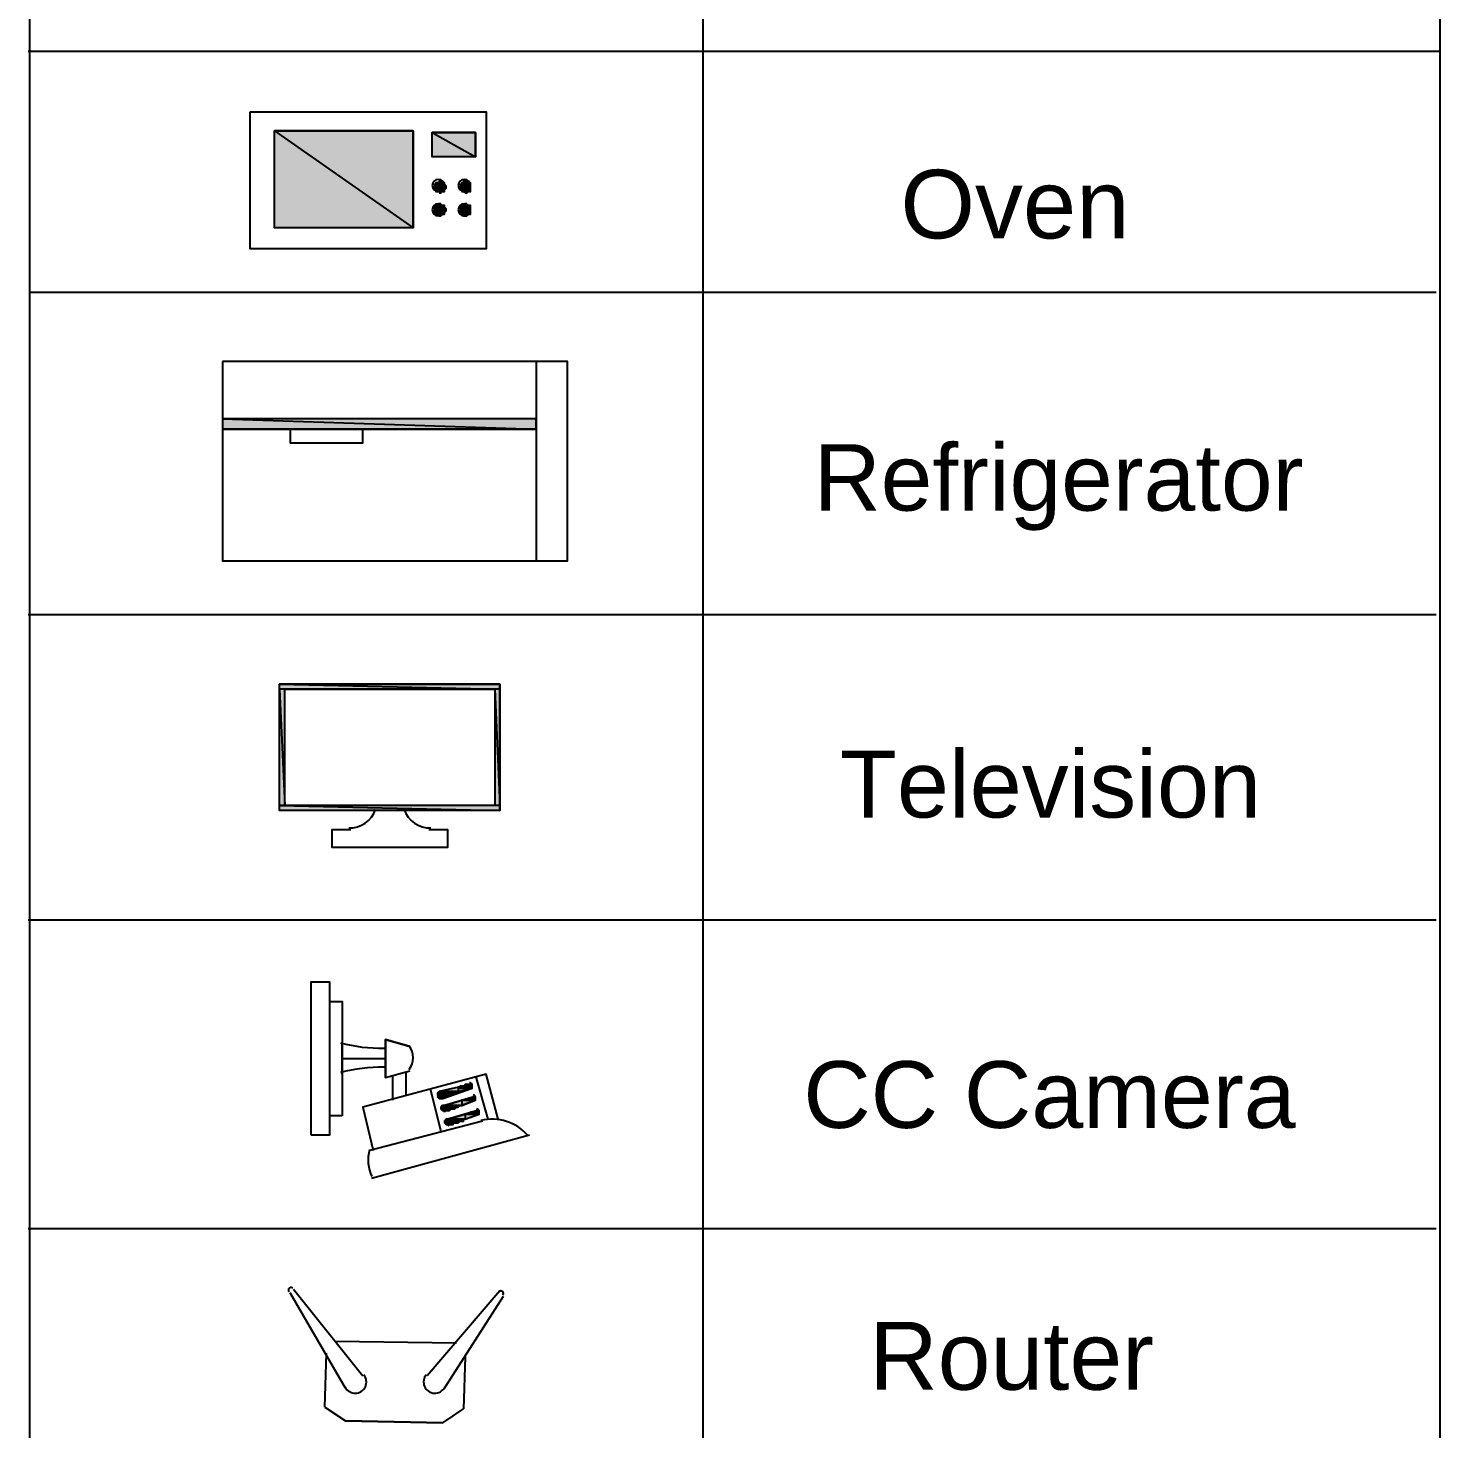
# Model space of a CAD drawing. Header units: millimetres. Extents: x 68 to 342, y 10 to 204.
# Drawn here: x 307.75 to 342.21, y 101.32 to 135.52 of the extents above; entities that cross this region are included whole.
import ezdxf

# ---------------------------------------------------------------- set-up
doc = ezdxf.new("R2010")
doc.units = ezdxf.units.MM
doc.styles.add('Arial$001H0', font='arial.ttf')

msp = doc.modelspace()

# ---------------------------------------------------------------- hatches: boundary and pattern name
at = {"true_color": 0x000007}
h = msp.add_hatch(color=7, dxfattribs=at)
h.paths.add_polyline_path([(317.152, 133.009), (313.765, 133.009), (317.152, 130.638)])
h.paths.add_polyline_path([(313.765, 133.009), (317.152, 130.638), (313.765, 130.638)])
h = msp.add_hatch(color=7, dxfattribs=at)
h.paths.add_polyline_path([(318.676, 132.966), (317.618, 132.966), (318.676, 132.374)])
h.paths.add_polyline_path([(317.618, 132.966), (318.676, 132.374), (317.618, 132.374)])
h = msp.add_hatch(color=7, dxfattribs=at)
h.paths.add_polyline_path([(317.914, 131.696), (317.702, 131.696)])
h.paths.add_polyline_path([(317.702, 131.696), (317.914, 131.696), (317.66, 131.696)])
h = msp.add_hatch(color=7, dxfattribs=at)
h.paths.add_polyline_path([(317.914, 131.696), (317.66, 131.696), (317.956, 131.654)])
h.paths.add_polyline_path([(317.66, 131.696), (317.956, 131.654), (317.66, 131.654)])
h = msp.add_hatch(color=7, dxfattribs=at)
h.paths.add_polyline_path([(317.956, 131.654), (317.66, 131.654), (317.956, 131.612)])
h.paths.add_polyline_path([(317.66, 131.654), (317.956, 131.612), (317.66, 131.612)])
h = msp.add_hatch(color=7, dxfattribs=at)
h.paths.add_polyline_path([(317.872, 131.739), (317.745, 131.739), (317.914, 131.739)])
h.paths.add_polyline_path([(317.745, 131.739), (317.914, 131.739), (317.702, 131.739)])
h = msp.add_hatch(color=7, dxfattribs=at)
h.paths.add_polyline_path([(317.914, 131.739), (317.702, 131.739), (317.914, 131.696)])
h.paths.add_polyline_path([(317.702, 131.739), (317.914, 131.696), (317.702, 131.696)])
h = msp.add_hatch(color=7, dxfattribs=at)
h.paths.add_polyline_path([(317.829, 131.781), (317.787, 131.781), (317.872, 131.739)])
h.paths.add_polyline_path([(317.787, 131.781), (317.872, 131.739), (317.745, 131.739)])
h = msp.add_hatch(color=7, dxfattribs=at)
h.paths.add_polyline_path([(318.549, 131.696), (318.337, 131.696)])
h.paths.add_polyline_path([(318.337, 131.696), (318.549, 131.696), (318.295, 131.696)])
h = msp.add_hatch(color=7, dxfattribs=at)
h.paths.add_polyline_path([(318.549, 131.696), (318.295, 131.696), (318.549, 131.654)])
h.paths.add_polyline_path([(318.295, 131.696), (318.549, 131.654), (318.295, 131.654)])
h = msp.add_hatch(color=7, dxfattribs=at)
h.paths.add_polyline_path([(318.549, 131.654), (318.295, 131.654), (318.549, 131.612)])
h.paths.add_polyline_path([(318.295, 131.654), (318.549, 131.612), (318.295, 131.612)])
h = msp.add_hatch(color=7, dxfattribs=at)
h.paths.add_polyline_path([(318.507, 131.739), (318.38, 131.739)])
h.paths.add_polyline_path([(318.38, 131.739), (318.507, 131.739), (318.337, 131.739)])
h = msp.add_hatch(color=7, dxfattribs=at)
h.paths.add_polyline_path([(318.549, 131.739), (318.337, 131.739)])
h.paths.add_polyline_path([(318.549, 131.739), (318.337, 131.739), (318.507, 131.739)])
h = msp.add_hatch(color=7, dxfattribs=at)
h.paths.add_polyline_path([(318.549, 131.739), (318.337, 131.739), (318.549, 131.696)])
h.paths.add_polyline_path([(318.337, 131.739), (318.549, 131.696), (318.337, 131.696)])
h = msp.add_hatch(color=7, dxfattribs=at)
h.paths.add_polyline_path([(318.464, 131.781), (318.422, 131.781)])
h.paths.add_polyline_path([(318.422, 131.781), (318.464, 131.781), (318.38, 131.781)])
h = msp.add_hatch(color=7, dxfattribs=at)
h.paths.add_polyline_path([(318.464, 131.781), (318.38, 131.781), (318.507, 131.739)])
h.paths.add_polyline_path([(318.38, 131.781), (318.507, 131.739), (318.38, 131.739)])
h = msp.add_hatch(color=7, dxfattribs=at)
h.paths.add_polyline_path([(317.956, 131.612), (317.66, 131.612), (317.914, 131.569)])
h.paths.add_polyline_path([(317.66, 131.612), (317.914, 131.569), (317.66, 131.569)])
h = msp.add_hatch(color=7, dxfattribs=at)
h.paths.add_polyline_path([(317.914, 131.569), (317.66, 131.569)])
h.paths.add_polyline_path([(317.66, 131.569), (317.914, 131.569), (317.702, 131.569)])
h = msp.add_hatch(color=7, dxfattribs=at)
h.paths.add_polyline_path([(317.914, 131.569), (317.702, 131.569), (317.914, 131.527)])
h.paths.add_polyline_path([(317.702, 131.569), (317.914, 131.527), (317.702, 131.527)])
h = msp.add_hatch(color=7, dxfattribs=at)
h.paths.add_polyline_path([(317.914, 131.527), (317.702, 131.527), (317.872, 131.527)])
h.paths.add_polyline_path([(317.702, 131.527), (317.872, 131.527), (317.745, 131.527)])
h = msp.add_hatch(color=7, dxfattribs=at)
h.paths.add_polyline_path([(317.872, 131.527), (317.745, 131.527), (317.829, 131.527)])
h.paths.add_polyline_path([(317.745, 131.527), (317.829, 131.527), (317.787, 131.527)])
h = msp.add_hatch(color=7, dxfattribs=at)
h.paths.add_polyline_path([(317.829, 131.527), (317.787, 131.527), (317.829, 131.485)])
h.paths.add_polyline_path([(317.787, 131.527), (317.829, 131.485), (317.787, 131.485)])
h = msp.add_hatch(color=7, dxfattribs=at)
h.paths.add_polyline_path([(318.549, 131.612), (318.295, 131.612), (318.549, 131.569)])
h.paths.add_polyline_path([(318.295, 131.612), (318.549, 131.569), (318.295, 131.569)])
h = msp.add_hatch(color=7, dxfattribs=at)
h.paths.add_polyline_path([(318.549, 131.569), (318.295, 131.569)])
h.paths.add_polyline_path([(318.295, 131.569), (318.549, 131.569), (318.337, 131.569)])
h = msp.add_hatch(color=7, dxfattribs=at)
h.paths.add_polyline_path([(318.549, 131.569), (318.337, 131.569), (318.549, 131.527)])
h.paths.add_polyline_path([(318.337, 131.569), (318.549, 131.527), (318.337, 131.527)])
h = msp.add_hatch(color=7, dxfattribs=at)
h.paths.add_polyline_path([(318.507, 131.527), (318.337, 131.527)])
h.paths.add_polyline_path([(318.507, 131.527), (318.337, 131.527), (318.549, 131.527)])
h = msp.add_hatch(color=7, dxfattribs=at)
h.paths.add_polyline_path([(318.507, 131.527), (318.337, 131.527)])
h.paths.add_polyline_path([(318.337, 131.527), (318.507, 131.527), (318.38, 131.527)])
h = msp.add_hatch(color=7, dxfattribs=at)
h.paths.add_polyline_path([(318.464, 131.527), (318.38, 131.527)])
h.paths.add_polyline_path([(318.464, 131.527), (318.38, 131.527), (318.507, 131.527)])
h = msp.add_hatch(color=7, dxfattribs=at)
h.paths.add_polyline_path([(318.464, 131.527), (318.38, 131.527), (318.464, 131.485)])
h.paths.add_polyline_path([(318.38, 131.527), (318.464, 131.485), (318.422, 131.485)])
h = msp.add_hatch(color=7, dxfattribs=at)
h.paths.add_polyline_path([(317.914, 131.146), (317.702, 131.146)])
h.paths.add_polyline_path([(317.702, 131.146), (317.914, 131.146), (317.66, 131.146)])
h = msp.add_hatch(color=7, dxfattribs=at)
h.paths.add_polyline_path([(317.914, 131.146), (317.66, 131.146), (317.956, 131.104)])
h.paths.add_polyline_path([(317.66, 131.146), (317.956, 131.104), (317.66, 131.104)])
h = msp.add_hatch(color=7, dxfattribs=at)
h.paths.add_polyline_path([(317.956, 131.104), (317.66, 131.104), (317.956, 131.061)])
h.paths.add_polyline_path([(317.66, 131.104), (317.956, 131.061), (317.66, 131.061)])
h = msp.add_hatch(color=7, dxfattribs=at)
h.paths.add_polyline_path([(317.956, 131.061), (317.66, 131.061), (317.914, 131.019)])
h.paths.add_polyline_path([(317.66, 131.061), (317.914, 131.019), (317.66, 131.019)])
h = msp.add_hatch(color=7, dxfattribs=at)
h.paths.add_polyline_path([(317.914, 131.019), (317.66, 131.019)])
h.paths.add_polyline_path([(317.66, 131.019), (317.914, 131.019), (317.702, 131.019)])
h = msp.add_hatch(color=7, dxfattribs=at)
h.paths.add_polyline_path([(317.872, 131.188), (317.745, 131.188), (317.914, 131.188)])
h.paths.add_polyline_path([(317.745, 131.188), (317.914, 131.188), (317.702, 131.188)])
h = msp.add_hatch(color=7, dxfattribs=at)
h.paths.add_polyline_path([(317.914, 131.188), (317.702, 131.188), (317.914, 131.146)])
h.paths.add_polyline_path([(317.702, 131.188), (317.914, 131.146), (317.702, 131.146)])
h = msp.add_hatch(color=7, dxfattribs=at)
h.paths.add_polyline_path([(317.914, 131.019), (317.702, 131.019), (317.914, 130.977)])
h.paths.add_polyline_path([(317.702, 131.019), (317.914, 130.977), (317.702, 130.977)])
h = msp.add_hatch(color=7, dxfattribs=at)
h.paths.add_polyline_path([(317.914, 130.977), (317.702, 130.977), (317.872, 130.977)])
h.paths.add_polyline_path([(317.702, 130.977), (317.872, 130.977), (317.745, 130.977)])
h = msp.add_hatch(color=7, dxfattribs=at)
h.paths.add_polyline_path([(317.829, 131.188), (317.787, 131.188), (317.872, 131.188)])
h.paths.add_polyline_path([(317.787, 131.188), (317.872, 131.188), (317.745, 131.188)])
h = msp.add_hatch(color=7, dxfattribs=at)
h.paths.add_polyline_path([(317.872, 130.977), (317.745, 130.977), (317.829, 130.934)])
h.paths.add_polyline_path([(317.745, 130.977), (317.829, 130.934), (317.787, 130.934)])
h = msp.add_hatch(color=7, dxfattribs=at)
h.paths.add_polyline_path([(317.829, 131.231), (317.787, 131.231), (317.829, 131.188)])
h.paths.add_polyline_path([(317.787, 131.231), (317.829, 131.188), (317.787, 131.188)])
h = msp.add_hatch(color=7, dxfattribs=at)
h.paths.add_polyline_path([(318.549, 131.146), (318.337, 131.146)])
h.paths.add_polyline_path([(318.337, 131.146), (318.549, 131.146), (318.295, 131.146)])
h = msp.add_hatch(color=7, dxfattribs=at)
h.paths.add_polyline_path([(318.549, 131.146), (318.295, 131.146), (318.549, 131.104)])
h.paths.add_polyline_path([(318.295, 131.146), (318.549, 131.104), (318.295, 131.104)])
h = msp.add_hatch(color=7, dxfattribs=at)
h.paths.add_polyline_path([(318.549, 131.104), (318.295, 131.104), (318.549, 131.061)])
h.paths.add_polyline_path([(318.295, 131.104), (318.549, 131.061), (318.295, 131.061)])
h = msp.add_hatch(color=7, dxfattribs=at)
h.paths.add_polyline_path([(318.549, 131.061), (318.295, 131.061), (318.549, 131.019)])
h.paths.add_polyline_path([(318.295, 131.061), (318.549, 131.019), (318.295, 131.019)])
h = msp.add_hatch(color=7, dxfattribs=at)
h.paths.add_polyline_path([(318.549, 131.019), (318.295, 131.019)])
h.paths.add_polyline_path([(318.295, 131.019), (318.549, 131.019), (318.337, 131.019)])
h = msp.add_hatch(color=7, dxfattribs=at)
h.paths.add_polyline_path([(318.507, 131.188), (318.38, 131.188)])
h.paths.add_polyline_path([(318.38, 131.188), (318.507, 131.188), (318.337, 131.188)])
h = msp.add_hatch(color=7, dxfattribs=at)
h.paths.add_polyline_path([(318.549, 131.188), (318.337, 131.188)])
h.paths.add_polyline_path([(318.549, 131.188), (318.337, 131.188), (318.507, 131.188)])
h = msp.add_hatch(color=7, dxfattribs=at)
h.paths.add_polyline_path([(318.549, 131.188), (318.337, 131.188), (318.549, 131.146)])
h.paths.add_polyline_path([(318.337, 131.188), (318.549, 131.146), (318.337, 131.146)])
h = msp.add_hatch(color=7, dxfattribs=at)
h.paths.add_polyline_path([(318.549, 131.019), (318.337, 131.019), (318.549, 130.977)])
h.paths.add_polyline_path([(318.337, 131.019), (318.549, 130.977), (318.337, 130.977)])
h = msp.add_hatch(color=7, dxfattribs=at)
h.paths.add_polyline_path([(318.507, 130.977), (318.337, 130.977)])
h.paths.add_polyline_path([(318.507, 130.977), (318.337, 130.977), (318.549, 130.977)])
h = msp.add_hatch(color=7, dxfattribs=at)
h.paths.add_polyline_path([(318.507, 130.977), (318.337, 130.977)])
h.paths.add_polyline_path([(318.337, 130.977), (318.507, 130.977), (318.38, 130.977)])
h = msp.add_hatch(color=7, dxfattribs=at)
h.paths.add_polyline_path([(318.464, 131.231), (318.422, 131.231), (318.464, 131.188)])
h.paths.add_polyline_path([(318.422, 131.231), (318.464, 131.188), (318.38, 131.188)])
h = msp.add_hatch(color=7, dxfattribs=at)
h.paths.add_polyline_path([(318.507, 131.188), (318.38, 131.188)])
h.paths.add_polyline_path([(318.507, 131.188), (318.38, 131.188), (318.464, 131.188)])
h = msp.add_hatch(color=7, dxfattribs=at)
h.paths.add_polyline_path([(318.507, 130.977), (318.38, 130.977), (318.464, 130.934)])
h.paths.add_polyline_path([(318.38, 130.977), (318.464, 130.934), (318.38, 130.934)])
h = msp.add_hatch(color=7, dxfattribs=at)
h.paths.add_polyline_path([(318.464, 130.934), (318.38, 130.934)])
h.paths.add_polyline_path([(318.38, 130.934), (318.464, 130.934), (318.422, 130.934)])
h = msp.add_hatch(color=7, dxfattribs=at)
h.paths.add_polyline_path([(320.158, 125.981), (312.495, 125.981), (320.158, 125.727)])
h.paths.add_polyline_path([(312.495, 125.981), (320.158, 125.727), (312.495, 125.727)])
h = msp.add_hatch(color=7, dxfattribs=at)
h.paths.add_polyline_path([(319.269, 119.504), (313.892, 119.504), (319.269, 119.377)])
h.paths.add_polyline_path([(313.892, 119.504), (319.269, 119.377), (313.892, 119.377)])
h = msp.add_hatch(color=7, dxfattribs=at)
h.paths.add_polyline_path([(314.019, 119.377), (313.892, 119.377), (314.019, 116.541)])
h.paths.add_polyline_path([(313.892, 119.377), (314.019, 116.541), (313.892, 116.541)])
h = msp.add_hatch(color=7, dxfattribs=at)
h.paths.add_polyline_path([(319.269, 119.377), (319.142, 119.377), (319.269, 116.541)])
h.paths.add_polyline_path([(319.142, 119.377), (319.269, 116.541), (319.142, 116.541)])
h = msp.add_hatch(color=7, dxfattribs=at)
h.paths.add_polyline_path([(319.269, 116.541), (313.892, 116.541), (319.269, 116.414)])
h.paths.add_polyline_path([(313.892, 116.541), (319.269, 116.414), (313.892, 116.414)])
h = msp.add_hatch(color=7, dxfattribs=at)
h.paths.add_polyline_path([(318.591, 109.641), (318.253, 109.641), (318.253, 109.556)])
h.paths.add_polyline_path([(318.253, 109.641), (318.253, 109.556), (317.787, 109.556)])
h = msp.add_hatch(color=7, dxfattribs=at)
h.paths.add_polyline_path([(318.591, 109.683), (318.295, 109.683), (318.591, 109.641)])
h.paths.add_polyline_path([(318.295, 109.683), (318.591, 109.641), (318.253, 109.641)])
h.paths.add_polyline_path([(318.591, 109.641), (318.253, 109.641)])
h.paths.add_polyline_path([(318.253, 109.641), (318.591, 109.641)])
h = msp.add_hatch(color=7, dxfattribs=at)
h.paths.add_polyline_path([(318.591, 109.683), (318.337, 109.683)])
h.paths.add_polyline_path([(318.337, 109.683), (318.591, 109.683), (318.295, 109.683)])
h = msp.add_hatch(color=7, dxfattribs=at)
h.paths.add_polyline_path([(318.591, 109.683), (318.38, 109.683)])
h.paths.add_polyline_path([(318.38, 109.683), (318.591, 109.683), (318.337, 109.683)])
h.paths.add_polyline_path([(318.591, 109.683), (318.337, 109.683)])
h.paths.add_polyline_path([(318.337, 109.683), (318.591, 109.683)])
h = msp.add_hatch(color=7, dxfattribs=at)
h.paths.add_polyline_path([(318.591, 109.725), (318.422, 109.725), (318.591, 109.683)])
h.paths.add_polyline_path([(318.422, 109.725), (318.591, 109.683), (318.422, 109.683)])
h.paths.add_polyline_path([(318.591, 109.683), (318.422, 109.683), (318.38, 109.683)])
h = msp.add_hatch(color=7, dxfattribs=at)
h.paths.add_polyline_path([(318.591, 109.725), (318.464, 109.725)])
h.paths.add_polyline_path([(318.464, 109.725), (318.591, 109.725), (318.422, 109.725)])
h = msp.add_hatch(color=7, dxfattribs=at)
h.paths.add_polyline_path([(318.591, 109.725), (318.507, 109.725)])
h.paths.add_polyline_path([(318.507, 109.725), (318.591, 109.725)])
h.paths.add_polyline_path([(318.591, 109.725), (318.507, 109.725)])
h.paths.add_polyline_path([(318.591, 109.725), (318.507, 109.725), (318.464, 109.725)])
h = msp.add_hatch(color=7, dxfattribs=at)
h.paths.add_polyline_path([(318.507, 109.725), (318.549, 109.725), (318.591, 109.725)])
h.paths.add_polyline_path([(318.549, 109.725), (318.591, 109.725)])
h.paths.add_polyline_path([(318.591, 109.725), (318.549, 109.725)])
h.paths.add_polyline_path([(318.591, 109.725), (318.549, 109.725)])
h.paths.add_polyline_path([(318.549, 109.725), (318.591, 109.725)])
h.paths.add_polyline_path([(318.591, 109.725), (318.549, 109.725)])
h = msp.add_hatch(color=7, dxfattribs=at)
h.paths.add_polyline_path([(318.168, 109.514), (317.787, 109.514)])
h.paths.add_polyline_path([(317.787, 109.514), (318.168, 109.514), (317.745, 109.514)])
h = msp.add_hatch(color=7, dxfattribs=at)
h.paths.add_polyline_path([(318.168, 109.514), (317.745, 109.514), (318.126, 109.471)])
h.paths.add_polyline_path([(317.745, 109.514), (318.126, 109.471), (317.745, 109.471)])
h = msp.add_hatch(color=7, dxfattribs=at)
h.paths.add_polyline_path([(318.083, 109.471), (317.745, 109.471)])
h.paths.add_polyline_path([(318.083, 109.471), (317.745, 109.471), (318.126, 109.471)])
h = msp.add_hatch(color=7, dxfattribs=at)
h.paths.add_polyline_path([(318.041, 109.471), (317.745, 109.471)])
h.paths.add_polyline_path([(318.041, 109.471), (317.745, 109.471), (318.083, 109.471)])
h = msp.add_hatch(color=7, dxfattribs=at)
h.paths.add_polyline_path([(318.041, 109.471), (317.745, 109.471), (317.999, 109.429)])
h.paths.add_polyline_path([(317.745, 109.471), (317.999, 109.429), (317.745, 109.429)])
h = msp.add_hatch(color=7, dxfattribs=at)
h.paths.add_polyline_path([(317.956, 109.429), (317.745, 109.429)])
h.paths.add_polyline_path([(317.956, 109.429), (317.745, 109.429), (317.999, 109.429)])
h = msp.add_hatch(color=7, dxfattribs=at)
h.paths.add_polyline_path([(317.956, 109.429), (317.745, 109.429), (317.914, 109.429)])
h.paths.add_polyline_path([(317.745, 109.429), (317.914, 109.429), (317.787, 109.429)])
h.paths.add_polyline_path([(317.914, 109.429), (317.787, 109.429)])
h.paths.add_polyline_path([(317.787, 109.429), (317.914, 109.429)])
h = msp.add_hatch(color=7, dxfattribs=at)
h.paths.add_polyline_path([(318.253, 109.556), (317.787, 109.556), (318.253, 109.514)])
h.paths.add_polyline_path([(317.787, 109.556), (318.253, 109.514), (317.787, 109.514)])
h = msp.add_hatch(color=7, dxfattribs=at)
h.paths.add_polyline_path([(318.21, 109.514), (317.787, 109.514)])
h.paths.add_polyline_path([(318.21, 109.514), (317.787, 109.514), (318.253, 109.514)])
h = msp.add_hatch(color=7, dxfattribs=at)
h.paths.add_polyline_path([(318.168, 109.514), (317.787, 109.514)])
h.paths.add_polyline_path([(318.168, 109.514), (317.787, 109.514), (318.21, 109.514)])
h = msp.add_hatch(color=7, dxfattribs=at)
h.paths.add_polyline_path([(317.914, 109.429), (317.787, 109.429), (317.872, 109.387)])
h.paths.add_polyline_path([(317.787, 109.429), (317.872, 109.387), (317.787, 109.387)])
h.paths.add_polyline_path([(317.872, 109.387), (317.787, 109.387)])
h.paths.add_polyline_path([(317.787, 109.387), (317.872, 109.387)])
h.paths.add_polyline_path([(317.872, 109.387), (317.787, 109.387)])
h.paths.add_polyline_path([(317.872, 109.387), (317.787, 109.387)])
h = msp.add_hatch(color=7, dxfattribs=at)
h.paths.add_polyline_path([(317.829, 109.387), (317.787, 109.387)])
h.paths.add_polyline_path([(317.829, 109.387), (317.787, 109.387), (317.872, 109.387)])
h = msp.add_hatch(color=7, dxfattribs=at)
h.paths.add_polyline_path([(318.676, 109.344), (318.337, 109.344), (318.337, 109.217)])
h.paths.add_polyline_path([(318.337, 109.344), (318.337, 109.217), (317.914, 109.217)])
h.paths.add_polyline_path([(318.337, 109.217), (317.914, 109.217), (317.872, 109.217)])
h = msp.add_hatch(color=7, dxfattribs=at)
h.paths.add_polyline_path([(318.676, 109.344), (318.38, 109.344)])
h.paths.add_polyline_path([(318.38, 109.344), (318.676, 109.344), (318.337, 109.344)])
h.paths.add_polyline_path([(318.676, 109.344), (318.337, 109.344)])
h.paths.add_polyline_path([(318.337, 109.344), (318.676, 109.344)])
h = msp.add_hatch(color=7, dxfattribs=at)
h.paths.add_polyline_path([(318.464, 109.344), (318.676, 109.344)])
h.paths.add_polyline_path([(318.676, 109.344), (318.422, 109.344)])
h.paths.add_polyline_path([(318.676, 109.344), (318.422, 109.344)])
h.paths.add_polyline_path([(318.422, 109.344), (318.676, 109.344), (318.38, 109.344)])
h = msp.add_hatch(color=7, dxfattribs=at)
h.paths.add_polyline_path([(318.676, 109.387), (318.507, 109.387), (318.676, 109.344)])
h.paths.add_polyline_path([(318.507, 109.387), (318.676, 109.344), (318.464, 109.344)])
h.paths.add_polyline_path([(318.676, 109.344), (318.464, 109.344), (318.422, 109.344)])
h = msp.add_hatch(color=7, dxfattribs=at)
h.paths.add_polyline_path([(318.676, 109.387), (318.549, 109.387)])
h.paths.add_polyline_path([(318.549, 109.387), (318.676, 109.387), (318.507, 109.387)])
h.paths.add_polyline_path([(318.676, 109.387), (318.507, 109.387)])
h.paths.add_polyline_path([(318.507, 109.387), (318.676, 109.387)])
h = msp.add_hatch(color=7, dxfattribs=at)
h.paths.add_polyline_path([(318.634, 109.387), (318.676, 109.387)])
h.paths.add_polyline_path([(318.676, 109.387), (318.591, 109.387)])
h.paths.add_polyline_path([(318.676, 109.387), (318.591, 109.387)])
h.paths.add_polyline_path([(318.591, 109.387), (318.676, 109.387), (318.549, 109.387)])
h = msp.add_hatch(color=7, dxfattribs=at)
h.paths.add_polyline_path([(318.676, 109.429), (318.634, 109.429), (318.676, 109.387)])
h.paths.add_polyline_path([(318.634, 109.429), (318.676, 109.387), (318.634, 109.387)])
h.paths.add_polyline_path([(318.676, 109.387), (318.634, 109.387), (318.591, 109.387)])
h = msp.add_hatch(color=7, dxfattribs=at)
h.paths.add_polyline_path([(318.253, 109.175), (317.872, 109.175), (318.21, 109.175)])
h.paths.add_polyline_path([(317.872, 109.175), (318.21, 109.175), (317.829, 109.175)])
h = msp.add_hatch(color=7, dxfattribs=at)
h.paths.add_polyline_path([(318.21, 109.175), (317.829, 109.175), (318.168, 109.133)])
h.paths.add_polyline_path([(317.829, 109.175), (318.168, 109.133), (317.829, 109.133)])
h = msp.add_hatch(color=7, dxfattribs=at)
h.paths.add_polyline_path([(318.126, 109.133), (317.829, 109.133)])
h.paths.add_polyline_path([(318.126, 109.133), (317.829, 109.133), (318.168, 109.133)])
h = msp.add_hatch(color=7, dxfattribs=at)
h.paths.add_polyline_path([(318.083, 109.133), (317.829, 109.133)])
h.paths.add_polyline_path([(318.083, 109.133), (317.829, 109.133), (318.126, 109.133)])
h = msp.add_hatch(color=7, dxfattribs=at)
h.paths.add_polyline_path([(318.083, 109.133), (317.829, 109.133), (318.041, 109.09)])
h.paths.add_polyline_path([(317.829, 109.133), (318.041, 109.09), (317.872, 109.09)])
h = msp.add_hatch(color=7, dxfattribs=at)
h.paths.add_polyline_path([(318.295, 109.217), (317.872, 109.217)])
h.paths.add_polyline_path([(318.295, 109.217), (317.872, 109.217), (318.337, 109.217)])
h = msp.add_hatch(color=7, dxfattribs=at)
h.paths.add_polyline_path([(318.295, 109.217), (317.872, 109.217), (318.253, 109.175)])
h.paths.add_polyline_path([(317.872, 109.217), (318.253, 109.175), (317.872, 109.175)])
h.paths.add_polyline_path([(318.253, 109.175), (317.872, 109.175)])
h.paths.add_polyline_path([(317.872, 109.175), (318.253, 109.175)])
h = msp.add_hatch(color=7, dxfattribs=at)
h.paths.add_polyline_path([(317.999, 109.09), (317.872, 109.09)])
h.paths.add_polyline_path([(317.872, 109.09), (317.999, 109.09)])
h.paths.add_polyline_path([(317.999, 109.09), (317.872, 109.09)])
h.paths.add_polyline_path([(317.999, 109.09), (317.872, 109.09), (318.041, 109.09)])
h = msp.add_hatch(color=7, dxfattribs=at)
h.paths.add_polyline_path([(317.914, 109.09), (317.956, 109.09), (317.872, 109.09)])
h.paths.add_polyline_path([(317.956, 109.09), (317.872, 109.09)])
h.paths.add_polyline_path([(317.872, 109.09), (317.956, 109.09)])
h.paths.add_polyline_path([(317.956, 109.09), (317.872, 109.09)])
h.paths.add_polyline_path([(317.956, 109.09), (317.872, 109.09), (317.999, 109.09)])
h = msp.add_hatch(color=7, dxfattribs=at)
h.paths.add_polyline_path([(317.914, 109.048), (317.914, 109.09)])
h.paths.add_polyline_path([(317.914, 109.048), (317.914, 109.09), (317.956, 109.09)])
h = msp.add_hatch(color=7, dxfattribs=at)
h.paths.add_polyline_path([(318.761, 109.006), (318.422, 109.006), (318.422, 108.879)])
h.paths.add_polyline_path([(318.422, 109.006), (318.422, 108.879), (317.999, 108.879)])
h.paths.add_polyline_path([(318.422, 108.879), (317.999, 108.879), (317.956, 108.879)])
h = msp.add_hatch(color=7, dxfattribs=at)
h.paths.add_polyline_path([(318.761, 109.006), (318.464, 109.006)])
h.paths.add_polyline_path([(318.464, 109.006), (318.761, 109.006), (318.422, 109.006)])
h = msp.add_hatch(color=7, dxfattribs=at)
h.paths.add_polyline_path([(318.761, 109.006), (318.507, 109.006)])
h.paths.add_polyline_path([(318.507, 109.006), (318.761, 109.006), (318.464, 109.006)])
h.paths.add_polyline_path([(318.761, 109.006), (318.464, 109.006)])
h.paths.add_polyline_path([(318.464, 109.006), (318.761, 109.006)])
h = msp.add_hatch(color=7, dxfattribs=at)
h.paths.add_polyline_path([(318.761, 109.048), (318.549, 109.048), (318.761, 109.006)])
h.paths.add_polyline_path([(318.549, 109.048), (318.761, 109.006), (318.507, 109.006)])
h.paths.add_polyline_path([(318.761, 109.006), (318.507, 109.006)])
h.paths.add_polyline_path([(318.507, 109.006), (318.761, 109.006)])
h = msp.add_hatch(color=7, dxfattribs=at)
h.paths.add_polyline_path([(318.634, 109.048), (318.761, 109.048)])
h.paths.add_polyline_path([(318.761, 109.048), (318.591, 109.048)])
h.paths.add_polyline_path([(318.761, 109.048), (318.591, 109.048)])
h.paths.add_polyline_path([(318.591, 109.048), (318.761, 109.048), (318.549, 109.048)])
h = msp.add_hatch(color=7, dxfattribs=at)
h.paths.add_polyline_path([(318.761, 109.048), (318.676, 109.048)])
h.paths.add_polyline_path([(318.676, 109.048), (318.761, 109.048), (318.634, 109.048)])
h.paths.add_polyline_path([(318.761, 109.048), (318.634, 109.048), (318.591, 109.048)])
h = msp.add_hatch(color=7, dxfattribs=at)
h.paths.add_polyline_path([(318.761, 109.09), (318.718, 109.09), (318.761, 109.048)])
h.paths.add_polyline_path([(318.718, 109.09), (318.761, 109.048), (318.676, 109.048)])
h.paths.add_polyline_path([(318.761, 109.048), (318.676, 109.048)])
h.paths.add_polyline_path([(318.676, 109.048), (318.761, 109.048)])
h = msp.add_hatch(color=7, dxfattribs=at)
h.paths.add_polyline_path([(318.295, 108.836), (317.956, 108.836), (318.253, 108.794)])
h.paths.add_polyline_path([(317.956, 108.836), (318.253, 108.794), (317.914, 108.794)])
h = msp.add_hatch(color=7, dxfattribs=at)
h.paths.add_polyline_path([(318.21, 108.794), (317.914, 108.794)])
h.paths.add_polyline_path([(318.21, 108.794), (317.914, 108.794), (318.253, 108.794)])
h = msp.add_hatch(color=7, dxfattribs=at)
h.paths.add_polyline_path([(318.21, 108.794), (317.914, 108.794), (318.168, 108.794)])
h.paths.add_polyline_path([(317.914, 108.794), (318.168, 108.794), (317.956, 108.794)])
h = msp.add_hatch(color=7, dxfattribs=at)
h.paths.add_polyline_path([(318.38, 108.879), (317.956, 108.879)])
h.paths.add_polyline_path([(318.38, 108.879), (317.956, 108.879), (318.422, 108.879)])
h = msp.add_hatch(color=7, dxfattribs=at)
h.paths.add_polyline_path([(318.38, 108.879), (317.956, 108.879), (318.38, 108.836)])
h.paths.add_polyline_path([(317.956, 108.879), (318.38, 108.836), (317.956, 108.836)])
h = msp.add_hatch(color=7, dxfattribs=at)
h.paths.add_polyline_path([(318.337, 108.836), (317.956, 108.836)])
h.paths.add_polyline_path([(318.337, 108.836), (317.956, 108.836), (318.38, 108.836)])
h = msp.add_hatch(color=7, dxfattribs=at)
h.paths.add_polyline_path([(318.295, 108.836), (317.956, 108.836)])
h.paths.add_polyline_path([(318.295, 108.836), (317.956, 108.836), (318.337, 108.836)])
h = msp.add_hatch(color=7, dxfattribs=at)
h.paths.add_polyline_path([(318.126, 108.794), (317.956, 108.794)])
h.paths.add_polyline_path([(318.126, 108.794), (317.956, 108.794), (318.168, 108.794)])
h = msp.add_hatch(color=7, dxfattribs=at)
h.paths.add_polyline_path([(318.126, 108.794), (317.956, 108.794), (318.126, 108.752)])
h.paths.add_polyline_path([(317.956, 108.794), (318.126, 108.752), (317.956, 108.752)])
h = msp.add_hatch(color=7, dxfattribs=at)
h.paths.add_polyline_path([(318.083, 108.752), (317.956, 108.752)])
h.paths.add_polyline_path([(318.083, 108.752), (317.956, 108.752), (318.126, 108.752)])
h = msp.add_hatch(color=7, dxfattribs=at)
h.paths.add_polyline_path([(318.041, 108.752), (317.956, 108.752)])
h.paths.add_polyline_path([(318.041, 108.752), (317.956, 108.752), (318.083, 108.752)])
h = msp.add_hatch(color=7, dxfattribs=at)
h.paths.add_polyline_path([(318.041, 108.752), (317.956, 108.752)])
h.paths.add_polyline_path([(317.956, 108.752), (318.041, 108.752), (317.999, 108.752)])
h.paths.add_polyline_path([(318.041, 108.752), (317.999, 108.752)])
h.paths.add_polyline_path([(317.999, 108.752), (318.041, 108.752)])
h.paths.add_polyline_path([(318.041, 108.752), (317.999, 108.752)])
h.paths.add_polyline_path([(318.041, 108.752), (317.999, 108.752)])
h.paths.add_polyline_path([(317.999, 108.752), (318.041, 108.752), (317.999, 108.709)])

# ---------------------------------------------------------------- linework, layer by layer
at = {"color": 7, "linetype": 'Continuous', "lineweight": 25, "true_color": 0x000007}
for p, q in [((324.222, 194.646), (324.222, 71.075)), ((307.754, 134.956), (342.213, 134.956)), ((307.796, 129.072), (342.129, 129.072)), ((320.158, 127.378), (320.158, 122.51)), ((307.754, 121.198), (342.129, 121.198)), ((307.754, 113.747), (342.129, 113.747)), ((315.416, 109.979), (315.416, 110.741)), ((316.644, 109.937), (316.644, 109.344)), ((316.983, 109.471), (316.983, 110.022)), ((318.676, 109.937), (318.972, 108.879)), ((317.575, 109.598), (317.829, 108.582)), ((318.549, 109.725), (317.787, 109.556)), ((317.872, 109.387), (318.591, 109.641)), ((318.634, 109.429), (317.914, 109.217)), ((317.956, 109.09), (318.676, 109.344)), ((318.718, 109.09), (317.999, 108.879)), ((318.041, 108.752), (318.761, 109.006)), ((318.845, 108.836), (316.094, 108.117)), ((316.136, 107.439), (319.988, 108.498)), ((307.754, 106.212), (342.129, 106.212)), ((315.501, 102.317), (314.146, 104.645)), ((314.231, 104.73), (315.924, 102.613)), ((319.269, 104.688), (317.491, 102.613)), ((317.914, 102.317), (319.353, 104.561)), ((315.247, 103.46), (318.21, 103.418)), ((314.993, 101.851), (315.035, 103.164)), ((318.422, 103.079), (318.38, 101.809)), ((317.872, 101.47), (315.501, 101.513))]:
    msp.add_line(p, q, dxfattribs=at)
for points in [[(307.796, 202.859), (342.213, 202.859), (342.213, 71.244), (307.796, 71.244)], [(313.173, 133.474), (318.93, 133.474), (318.93, 130.13), (313.173, 130.13)], [(313.765, 133.009), (317.152, 133.009), (317.152, 130.638), (313.765, 130.638)], [(317.618, 132.966), (318.676, 132.966), (318.676, 132.374), (317.618, 132.374)], [(312.495, 127.378), (312.495, 122.51), (320.92, 122.51), (320.92, 127.378)], [(312.495, 125.981), (312.495, 125.727), (320.158, 125.727), (320.158, 125.981)], [(314.146, 125.727), (314.146, 125.389), (315.924, 125.389), (315.924, 125.727)], [(319.269, 116.414), (313.892, 116.414), (313.892, 119.504), (319.269, 119.504)], [(319.142, 116.541), (314.019, 116.541), (314.019, 119.377), (319.142, 119.377)], [(314.654, 108.498), (315.12, 108.498), (315.12, 112.223), (314.654, 112.223)], [(315.416, 108.963), (315.12, 108.963), (315.12, 111.757), (315.416, 111.757)]]:
    msp.add_lwpolyline(points, close=True, dxfattribs=at)
at = {"color": 7, "linetype": 'Continuous', "lineweight": -2, "true_color": 0x000007}
for points in [[(317.152, 133.009), (313.765, 133.009), (317.152, 130.638)], [(318.676, 132.966), (317.618, 132.966), (318.676, 132.374)], [(317.914, 131.696), (317.66, 131.696), (317.956, 131.654)], [(317.66, 131.654), (317.956, 131.654), (317.956, 131.654)], [(317.956, 131.654), (317.66, 131.654), (317.956, 131.612)], [(317.914, 131.739), (317.702, 131.739), (317.914, 131.696)], [(317.914, 131.696), (317.702, 131.696)], [(317.745, 131.739), (317.872, 131.739), (317.872, 131.739)], [(317.872, 131.739), (317.745, 131.739), (317.914, 131.739)], [(317.787, 131.781), (317.829, 131.781), (317.829, 131.781)], [(317.829, 131.781), (317.787, 131.781), (317.872, 131.739)], [(318.549, 131.696), (318.295, 131.696), (318.549, 131.654)], [(318.295, 131.654), (318.549, 131.654), (318.549, 131.654)], [(318.549, 131.654), (318.295, 131.654), (318.549, 131.612)], [(318.549, 131.739), (318.549, 131.739), (318.337, 131.739)], [(318.549, 131.739), (318.337, 131.739), (318.549, 131.696)], [(318.549, 131.696), (318.337, 131.696)], [(318.464, 131.781), (318.38, 131.781), (318.507, 131.739)], [(318.507, 131.739), (318.38, 131.739)], [(318.464, 131.781), (318.422, 131.781)], [(317.956, 131.612), (317.66, 131.612), (317.914, 131.569)], [(317.914, 131.569), (317.66, 131.569)], [(317.914, 131.569), (317.702, 131.569), (317.914, 131.527)], [(317.914, 131.527), (317.702, 131.527), (317.872, 131.527)], [(317.745, 131.527), (317.872, 131.527), (317.872, 131.527)], [(317.872, 131.527), (317.745, 131.527), (317.829, 131.527)], [(317.829, 131.527), (317.787, 131.527), (317.829, 131.485)], [(318.549, 131.612), (318.295, 131.612), (318.549, 131.569)], [(318.549, 131.569), (318.295, 131.569)], [(318.549, 131.569), (318.337, 131.569), (318.549, 131.527)], [(318.507, 131.527), (318.507, 131.527), (318.337, 131.527)], [(318.507, 131.527), (318.337, 131.527)], [(318.464, 131.527), (318.464, 131.527), (318.38, 131.527)], [(318.464, 131.527), (318.38, 131.527), (318.464, 131.485)], [(317.914, 131.146), (317.66, 131.146), (317.956, 131.104)], [(317.956, 131.104), (317.66, 131.104), (317.956, 131.061)], [(317.66, 131.061), (317.956, 131.061), (317.956, 131.061)], [(317.956, 131.061), (317.66, 131.061), (317.914, 131.019)], [(317.914, 131.019), (317.66, 131.019)], [(317.914, 131.188), (317.702, 131.188), (317.914, 131.146)], [(317.914, 131.146), (317.702, 131.146)], [(317.914, 131.019), (317.702, 131.019), (317.914, 130.977)], [(317.914, 130.977), (317.702, 130.977), (317.872, 130.977)], [(317.745, 131.188), (317.872, 131.188), (317.872, 131.188)], [(317.872, 131.188), (317.745, 131.188), (317.914, 131.188)], [(317.745, 130.977), (317.872, 130.977), (317.872, 130.977)], [(317.872, 130.977), (317.745, 130.977), (317.829, 130.934)], [(317.829, 131.231), (317.787, 131.231), (317.829, 131.188)], [(317.829, 131.188), (317.787, 131.188), (317.872, 131.188)], [(318.549, 131.146), (318.295, 131.146), (318.549, 131.104)], [(318.549, 131.104), (318.295, 131.104), (318.549, 131.061)], [(318.295, 131.061), (318.549, 131.061), (318.549, 131.061)], [(318.549, 131.061), (318.295, 131.061), (318.549, 131.019)], [(318.549, 131.019), (318.295, 131.019)], [(318.549, 131.188), (318.549, 131.188), (318.337, 131.188)], [(318.549, 131.188), (318.337, 131.188), (318.549, 131.146)], [(318.549, 131.146), (318.337, 131.146)], [(318.549, 131.019), (318.337, 131.019), (318.549, 130.977)], [(318.507, 130.977), (318.507, 130.977), (318.337, 130.977)], [(318.507, 130.977), (318.337, 130.977)], [(318.507, 131.188), (318.507, 131.188), (318.38, 131.188)], [(318.507, 131.188), (318.38, 131.188)], [(318.507, 130.977), (318.38, 130.977), (318.464, 130.934)], [(318.464, 131.231), (318.422, 131.231), (318.464, 131.188)], [(317.787, 130.934), (317.829, 130.934), (317.829, 130.934)], [(318.464, 130.934), (318.38, 130.934)], [(320.158, 125.981), (312.495, 125.981), (320.158, 125.727)], [(319.269, 119.504), (313.892, 119.504), (319.269, 119.377)], [(314.019, 119.377), (313.892, 119.377), (314.019, 116.541)], [(319.269, 119.377), (319.142, 119.377), (319.269, 116.541)], [(319.269, 116.541), (313.892, 116.541), (319.269, 116.414)], [(318.295, 109.683), (318.591, 109.641), (318.253, 109.641)], [(318.591, 109.641), (318.253, 109.641)], [(318.591, 109.641), (318.253, 109.641), (318.253, 109.556)], [(318.591, 109.683), (318.295, 109.683), (318.591, 109.641)], [(318.38, 109.683), (318.591, 109.683), (318.337, 109.683)], [(318.591, 109.683), (318.337, 109.683)], [(318.591, 109.683), (318.337, 109.683)], [(318.591, 109.683), (318.38, 109.683)], [(318.591, 109.725), (318.422, 109.725), (318.591, 109.683)], [(318.422, 109.725), (318.591, 109.683), (318.422, 109.683)], [(318.591, 109.725), (318.464, 109.725)], [(318.507, 109.725), (318.549, 109.725), (318.591, 109.725)], [(318.591, 109.725), (318.507, 109.725)], [(318.507, 109.725), (318.591, 109.725), (318.591, 109.725)], [(318.591, 109.725), (318.591, 109.725), (318.507, 109.725)], [(318.549, 109.725), (318.549, 109.725)], [(318.549, 109.725), (318.591, 109.725), (318.591, 109.725)], [(318.591, 109.725), (318.591, 109.725), (318.549, 109.725)], [(318.591, 109.725), (318.549, 109.725)], [(318.549, 109.725), (318.591, 109.725), (318.591, 109.725)], [(318.168, 109.514), (317.745, 109.514), (318.126, 109.471)], [(318.083, 109.471), (318.083, 109.471), (317.745, 109.471)], [(318.041, 109.471), (318.041, 109.471), (317.745, 109.471)], [(318.041, 109.471), (317.745, 109.471), (317.999, 109.429)], [(317.956, 109.429), (317.956, 109.429), (317.745, 109.429)], [(317.956, 109.429), (317.745, 109.429), (317.914, 109.429)], [(317.745, 109.429), (317.914, 109.429), (317.787, 109.429)], [(318.253, 109.556), (317.787, 109.556), (318.253, 109.514)], [(318.21, 109.514), (318.21, 109.514), (317.787, 109.514)], [(318.168, 109.514), (318.168, 109.514), (317.787, 109.514)], [(318.168, 109.514), (317.787, 109.514)], [(317.914, 109.429), (317.787, 109.429)], [(317.914, 109.429), (317.787, 109.429), (317.872, 109.387)], [(317.787, 109.429), (317.872, 109.387), (317.787, 109.387)], [(317.872, 109.387), (317.787, 109.387)], [(317.787, 109.387), (317.872, 109.387), (317.872, 109.387)], [(317.872, 109.387), (317.872, 109.387), (317.787, 109.387)], [(317.872, 109.387), (317.787, 109.387)], [(317.829, 109.387), (317.829, 109.387), (317.787, 109.387)], [(317.829, 109.387), (317.829, 109.387)], [(317.829, 109.387), (317.829, 109.387)], [(317.829, 109.387), (317.829, 109.387)], [(318.337, 109.344), (318.337, 109.217), (317.914, 109.217)], [(318.38, 109.344), (318.676, 109.344), (318.337, 109.344)], [(318.676, 109.344), (318.337, 109.344)], [(318.676, 109.344), (318.337, 109.344), (318.337, 109.217)], [(318.676, 109.344), (318.38, 109.344)], [(318.676, 109.344), (318.676, 109.344), (318.422, 109.344)], [(318.676, 109.344), (318.422, 109.344)], [(318.507, 109.387), (318.676, 109.344), (318.464, 109.344)], [(318.464, 109.344), (318.676, 109.344), (318.676, 109.344)], [(318.549, 109.387), (318.676, 109.387), (318.507, 109.387)], [(318.676, 109.387), (318.507, 109.387)], [(318.676, 109.387), (318.507, 109.387), (318.676, 109.344)], [(318.676, 109.387), (318.549, 109.387)], [(318.676, 109.387), (318.676, 109.387), (318.591, 109.387)], [(318.676, 109.387), (318.591, 109.387)], [(318.634, 109.429), (318.634, 109.429)], [(318.634, 109.429), (318.676, 109.429), (318.676, 109.429)], [(318.676, 109.429), (318.634, 109.429), (318.676, 109.387)], [(318.634, 109.429), (318.676, 109.387), (318.634, 109.387)], [(318.634, 109.387), (318.676, 109.387), (318.676, 109.387)], [(318.21, 109.175), (317.829, 109.175), (318.168, 109.133)], [(318.126, 109.133), (318.126, 109.133), (317.829, 109.133)], [(318.083, 109.133), (318.083, 109.133), (317.829, 109.133)], [(318.083, 109.133), (317.829, 109.133), (318.041, 109.09)], [(318.295, 109.217), (318.295, 109.217), (317.872, 109.217)], [(318.295, 109.217), (317.872, 109.217), (318.253, 109.175)], [(317.872, 109.217), (318.253, 109.175), (317.872, 109.175)], [(318.253, 109.175), (317.872, 109.175)], [(318.253, 109.175), (317.872, 109.175), (318.21, 109.175)], [(317.999, 109.09), (317.872, 109.09)], [(317.872, 109.09), (317.999, 109.09), (317.999, 109.09)], [(317.999, 109.09), (317.999, 109.09), (317.872, 109.09)], [(317.914, 109.09), (317.956, 109.09), (317.872, 109.09)], [(317.956, 109.09), (317.872, 109.09)], [(317.872, 109.09), (317.956, 109.09), (317.956, 109.09)], [(317.956, 109.09), (317.956, 109.09), (317.872, 109.09)], [(317.914, 109.048), (317.914, 109.048), (317.914, 109.09)], [(317.914, 109.048), (317.914, 109.048)], [(317.914, 109.048), (317.914, 109.048)], [(317.914, 109.048), (317.914, 109.048)], [(318.422, 109.006), (318.422, 108.879), (317.999, 108.879)], [(318.761, 109.006), (318.422, 109.006), (318.422, 108.879)], [(318.507, 109.006), (318.761, 109.006), (318.464, 109.006)], [(318.761, 109.006), (318.464, 109.006)], [(318.761, 109.006), (318.464, 109.006)], [(318.549, 109.048), (318.761, 109.006), (318.507, 109.006)], [(318.761, 109.006), (318.507, 109.006)], [(318.761, 109.006), (318.507, 109.006)], [(318.761, 109.048), (318.549, 109.048), (318.761, 109.006)], [(318.761, 109.048), (318.761, 109.048), (318.591, 109.048)], [(318.761, 109.048), (318.591, 109.048)], [(318.676, 109.048), (318.761, 109.048), (318.634, 109.048)], [(318.634, 109.048), (318.761, 109.048), (318.761, 109.048)], [(318.718, 109.09), (318.761, 109.048), (318.676, 109.048)], [(318.761, 109.048), (318.676, 109.048)], [(318.761, 109.048), (318.676, 109.048)], [(318.718, 109.09), (318.761, 109.09), (318.761, 109.09)], [(318.761, 109.09), (318.761, 109.09), (318.718, 109.09)], [(318.761, 109.09), (318.718, 109.09)], [(318.718, 109.09), (318.761, 109.09), (318.761, 109.09)], [(318.761, 109.09), (318.718, 109.09), (318.761, 109.048)], [(318.21, 108.794), (318.21, 108.794), (317.914, 108.794)], [(318.21, 108.794), (317.914, 108.794), (318.168, 108.794)], [(318.38, 108.879), (318.38, 108.879), (317.956, 108.879)], [(318.38, 108.879), (317.956, 108.879), (318.38, 108.836)], [(318.337, 108.836), (318.337, 108.836), (317.956, 108.836)], [(318.295, 108.836), (318.295, 108.836), (317.956, 108.836)], [(318.295, 108.836), (317.956, 108.836), (318.253, 108.794)], [(318.126, 108.794), (318.126, 108.794), (317.956, 108.794)], [(318.126, 108.794), (317.956, 108.794), (318.126, 108.752)], [(318.083, 108.752), (318.083, 108.752), (317.956, 108.752)], [(318.041, 108.752), (318.041, 108.752), (317.956, 108.752)], [(318.041, 108.752), (317.956, 108.752)], [(317.956, 108.752), (318.041, 108.752), (317.999, 108.752)], [(318.041, 108.752), (317.999, 108.752)], [(317.999, 108.752), (318.041, 108.752), (318.041, 108.752)], [(318.041, 108.752), (318.041, 108.752), (317.999, 108.752)], [(318.041, 108.752), (317.999, 108.752)], [(317.999, 108.752), (318.041, 108.752), (318.041, 108.752)]]:
    msp.add_lwpolyline(points, close=True, dxfattribs=at)
for points in [[(313.765, 133.009), (317.152, 130.638), (313.765, 130.638)], [(317.618, 132.966), (318.676, 132.374), (317.618, 132.374)], [(317.702, 131.696), (317.914, 131.696), (317.66, 131.696)], [(317.66, 131.696), (317.956, 131.654), (317.66, 131.654)], [(317.956, 131.654), (317.956, 131.654), (317.66, 131.654)], [(317.66, 131.654), (317.956, 131.612), (317.66, 131.612)], [(317.745, 131.739), (317.914, 131.739), (317.702, 131.739)], [(317.702, 131.739), (317.914, 131.696), (317.702, 131.696)], [(317.787, 131.781), (317.872, 131.739), (317.745, 131.739)], [(317.872, 131.739), (317.872, 131.739), (317.745, 131.739)], [(317.829, 131.781), (317.829, 131.781), (317.787, 131.781)], [(318.337, 131.696), (318.549, 131.696), (318.295, 131.696)], [(318.295, 131.696), (318.549, 131.654), (318.295, 131.654)], [(318.549, 131.654), (318.549, 131.654), (318.295, 131.654)], [(318.295, 131.654), (318.549, 131.612), (318.295, 131.612)], [(318.38, 131.739), (318.507, 131.739), (318.337, 131.739)], [(318.549, 131.739), (318.337, 131.739), (318.507, 131.739)], [(318.337, 131.739), (318.549, 131.696), (318.337, 131.696)], [(318.422, 131.781), (318.464, 131.781), (318.38, 131.781)], [(318.38, 131.781), (318.507, 131.739), (318.38, 131.739)], [(317.66, 131.612), (317.914, 131.569), (317.66, 131.569)], [(317.66, 131.569), (317.914, 131.569), (317.702, 131.569)], [(317.702, 131.569), (317.914, 131.527), (317.702, 131.527)], [(317.702, 131.527), (317.872, 131.527), (317.745, 131.527)], [(317.872, 131.527), (317.872, 131.527), (317.745, 131.527)], [(317.745, 131.527), (317.829, 131.527), (317.787, 131.527)], [(317.787, 131.527), (317.829, 131.485), (317.787, 131.485)], [(318.295, 131.612), (318.549, 131.569), (318.295, 131.569)], [(318.295, 131.569), (318.549, 131.569), (318.337, 131.569)], [(318.337, 131.569), (318.549, 131.527), (318.337, 131.527)], [(318.507, 131.527), (318.337, 131.527), (318.549, 131.527)], [(318.337, 131.527), (318.507, 131.527), (318.38, 131.527)], [(318.464, 131.527), (318.38, 131.527), (318.507, 131.527)], [(318.38, 131.527), (318.464, 131.485), (318.422, 131.485)], [(317.702, 131.146), (317.914, 131.146), (317.66, 131.146)], [(317.66, 131.146), (317.956, 131.104), (317.66, 131.104)], [(317.66, 131.104), (317.956, 131.061), (317.66, 131.061)], [(317.956, 131.061), (317.956, 131.061), (317.66, 131.061)], [(317.66, 131.061), (317.914, 131.019), (317.66, 131.019)], [(317.66, 131.019), (317.914, 131.019), (317.702, 131.019)], [(317.745, 131.188), (317.914, 131.188), (317.702, 131.188)], [(317.702, 131.188), (317.914, 131.146), (317.702, 131.146)], [(317.702, 131.019), (317.914, 130.977), (317.702, 130.977)], [(317.702, 130.977), (317.872, 130.977), (317.745, 130.977)], [(317.787, 131.188), (317.872, 131.188), (317.745, 131.188)], [(317.872, 131.188), (317.872, 131.188), (317.745, 131.188)], [(317.872, 130.977), (317.872, 130.977), (317.745, 130.977)], [(317.745, 130.977), (317.829, 130.934), (317.787, 130.934)], [(317.787, 131.231), (317.829, 131.188), (317.787, 131.188)], [(318.337, 131.146), (318.549, 131.146), (318.295, 131.146)], [(318.295, 131.146), (318.549, 131.104), (318.295, 131.104)], [(318.295, 131.104), (318.549, 131.061), (318.295, 131.061)], [(318.549, 131.061), (318.549, 131.061), (318.295, 131.061)], [(318.295, 131.061), (318.549, 131.019), (318.295, 131.019)], [(318.295, 131.019), (318.549, 131.019), (318.337, 131.019)], [(318.38, 131.188), (318.507, 131.188), (318.337, 131.188)], [(318.549, 131.188), (318.337, 131.188), (318.507, 131.188)], [(318.337, 131.188), (318.549, 131.146), (318.337, 131.146)], [(318.337, 131.019), (318.549, 130.977), (318.337, 130.977)], [(318.507, 130.977), (318.337, 130.977), (318.549, 130.977)], [(318.337, 130.977), (318.507, 130.977), (318.38, 130.977)], [(318.422, 131.231), (318.464, 131.188), (318.38, 131.188)], [(318.507, 131.188), (318.38, 131.188), (318.464, 131.188)], [(318.38, 130.977), (318.464, 130.934), (318.38, 130.934)], [(317.829, 130.934), (317.829, 130.934), (317.787, 130.934)], [(318.38, 130.934), (318.464, 130.934), (318.422, 130.934)], [(312.495, 125.981), (320.158, 125.727), (312.495, 125.727)], [(313.892, 119.504), (319.269, 119.377), (313.892, 119.377)], [(313.892, 119.377), (314.019, 116.541), (313.892, 116.541)], [(319.142, 119.377), (319.269, 116.541), (319.142, 116.541)], [(313.892, 116.541), (319.269, 116.414), (313.892, 116.414)], [(318.253, 109.641), (318.253, 109.556), (317.787, 109.556)], [(318.253, 109.641), (318.591, 109.641), (318.591, 109.641)], [(318.337, 109.683), (318.591, 109.683), (318.295, 109.683)], [(318.337, 109.683), (318.591, 109.683), (318.591, 109.683)], [(318.591, 109.683), (318.422, 109.683), (318.38, 109.683)], [(318.464, 109.725), (318.591, 109.725), (318.422, 109.725)], [(318.422, 109.683), (318.591, 109.683), (318.591, 109.683)], [(318.591, 109.725), (318.507, 109.725), (318.464, 109.725)], [(318.591, 109.725), (318.591, 109.725), (318.549, 109.725)], [(317.787, 109.514), (318.168, 109.514), (317.745, 109.514)], [(317.745, 109.514), (318.126, 109.471), (317.745, 109.471)], [(318.083, 109.471), (317.745, 109.471), (318.126, 109.471)], [(318.041, 109.471), (317.745, 109.471), (318.083, 109.471)], [(317.745, 109.471), (317.999, 109.429), (317.745, 109.429)], [(317.956, 109.429), (317.745, 109.429), (317.999, 109.429)], [(317.787, 109.556), (318.253, 109.514), (317.787, 109.514)], [(318.21, 109.514), (317.787, 109.514), (318.253, 109.514)], [(318.168, 109.514), (317.787, 109.514), (318.21, 109.514)], [(317.787, 109.429), (317.914, 109.429), (317.914, 109.429)], [(317.829, 109.387), (317.787, 109.387), (317.872, 109.387)], [(318.337, 109.344), (318.676, 109.344), (318.676, 109.344)], [(318.422, 109.344), (318.676, 109.344), (318.38, 109.344)], [(318.676, 109.344), (318.464, 109.344), (318.422, 109.344)], [(318.422, 109.344), (318.676, 109.344), (318.676, 109.344)], [(318.507, 109.387), (318.676, 109.387), (318.676, 109.387)], [(318.591, 109.387), (318.676, 109.387), (318.549, 109.387)], [(318.676, 109.387), (318.634, 109.387), (318.591, 109.387)], [(318.591, 109.387), (318.676, 109.387), (318.676, 109.387)], [(318.676, 109.429), (318.676, 109.429), (318.634, 109.429)], [(317.872, 109.175), (318.21, 109.175), (317.829, 109.175)], [(317.829, 109.175), (318.168, 109.133), (317.829, 109.133)], [(318.126, 109.133), (317.829, 109.133), (318.168, 109.133)], [(318.083, 109.133), (317.829, 109.133), (318.126, 109.133)], [(317.829, 109.133), (318.041, 109.09), (317.872, 109.09)], [(318.337, 109.217), (317.914, 109.217), (317.872, 109.217)], [(318.295, 109.217), (317.872, 109.217), (318.337, 109.217)], [(317.872, 109.175), (318.253, 109.175), (318.253, 109.175)], [(317.999, 109.09), (317.872, 109.09), (318.041, 109.09)], [(317.956, 109.09), (317.872, 109.09), (317.999, 109.09)], [(317.872, 109.09), (317.956, 109.09), (317.956, 109.09)], [(317.914, 109.217), (318.337, 109.217), (318.337, 109.217)], [(317.914, 109.048), (317.914, 109.09), (317.956, 109.09)], [(318.464, 109.006), (318.761, 109.006), (318.422, 109.006)], [(318.464, 109.006), (318.761, 109.006), (318.761, 109.006)], [(318.507, 109.006), (318.761, 109.006), (318.761, 109.006)], [(318.591, 109.048), (318.761, 109.048), (318.549, 109.048)], [(318.761, 109.048), (318.634, 109.048), (318.591, 109.048)], [(318.591, 109.048), (318.761, 109.048), (318.761, 109.048)], [(318.676, 109.048), (318.761, 109.048), (318.761, 109.048)], [(318.761, 109.09), (318.761, 109.09), (318.718, 109.09)], [(317.956, 108.836), (318.253, 108.794), (317.914, 108.794)], [(318.21, 108.794), (317.914, 108.794), (318.253, 108.794)], [(317.914, 108.794), (318.168, 108.794), (317.956, 108.794)], [(318.422, 108.879), (317.999, 108.879), (317.956, 108.879)], [(318.38, 108.879), (317.956, 108.879), (318.422, 108.879)], [(317.956, 108.879), (318.38, 108.836), (317.956, 108.836)], [(318.337, 108.836), (317.956, 108.836), (318.38, 108.836)], [(318.295, 108.836), (317.956, 108.836), (318.337, 108.836)], [(318.126, 108.794), (317.956, 108.794), (318.168, 108.794)], [(317.956, 108.794), (318.126, 108.752), (317.956, 108.752)], [(318.083, 108.752), (317.956, 108.752), (318.126, 108.752)], [(318.041, 108.752), (317.956, 108.752), (318.083, 108.752)], [(317.999, 108.879), (318.422, 108.879), (318.422, 108.879)], [(317.999, 108.752), (318.041, 108.752), (317.999, 108.709)], [(318.041, 108.752), (318.041, 108.752), (317.999, 108.752)]]:
    msp.add_lwpolyline(points, dxfattribs=at)
at = {"color": 7, "linetype": 'Continuous', "lineweight": 25, "true_color": 0x000007}
for points in [[(315.628, 115.948), (315.162, 115.948), (315.162, 115.525), (317.999, 115.525), (317.999, 115.948), (317.533, 115.948)], [(315.416, 110.36), (316.475, 110.36), (316.475, 109.895), (316.475, 110.36), (316.475, 110.826), (317.067, 110.657), (316.475, 110.826), (316.475, 109.895), (317.067, 110.064)], [(319.226, 108.879), (318.93, 109.979), (315.924, 109.175), (316.178, 108.117)], [(314.993, 101.851), (315.501, 101.513), (317.872, 101.47), (318.38, 101.809)]]:
    msp.add_lwpolyline(points, dxfattribs=at)
for points in [[(317.766, 131.823), (317.684, 131.823), (317.618, 131.757), (317.618, 131.675)], [(317.618, 131.675), (317.618, 131.593), (317.684, 131.527), (317.766, 131.527)], [(317.914, 131.675), (317.914, 131.757), (317.848, 131.823), (317.766, 131.823)], [(317.766, 131.527), (317.848, 131.527), (317.914, 131.593), (317.914, 131.675)], [(318.401, 131.823), (318.319, 131.823), (318.253, 131.757), (318.253, 131.675)], [(318.253, 131.675), (318.253, 131.593), (318.319, 131.527), (318.401, 131.527)], [(318.549, 131.675), (318.549, 131.757), (318.483, 131.823), (318.401, 131.823)], [(318.401, 131.527), (318.483, 131.527), (318.549, 131.593), (318.549, 131.675)], [(317.766, 131.231), (317.684, 131.231), (317.618, 131.164), (317.618, 131.083)], [(317.618, 131.083), (317.618, 131.001), (317.684, 130.934), (317.766, 130.934)], [(317.914, 131.083), (317.914, 131.164), (317.848, 131.231), (317.766, 131.231)], [(317.766, 130.934), (317.848, 130.934), (317.914, 131.001), (317.914, 131.083)], [(318.401, 131.231), (318.319, 131.231), (318.253, 131.164), (318.253, 131.083)], [(318.253, 131.083), (318.253, 131.001), (318.319, 130.934), (318.401, 130.934)], [(318.549, 131.083), (318.549, 131.164), (318.483, 131.231), (318.401, 131.231)], [(318.401, 130.934), (318.483, 130.934), (318.549, 131.001), (318.549, 131.083)], [(315.578, 115.991), (315.873, 115.979), (316.14, 116.164), (316.231, 116.444)], [(316.93, 116.444), (317.021, 116.164), (317.288, 115.979), (317.583, 115.991)], [(315.378, 110.746), (315.725, 110.652), (316.083, 110.608), (316.442, 110.615)], [(317.055, 110.09), (317.184, 110.263), (317.184, 110.5), (317.055, 110.673)], [(316.442, 110.148), (316.083, 110.155), (315.725, 110.111), (315.378, 110.017)], [(318.589, 109.721), (318.582, 109.748), (318.557, 109.767), (318.529, 109.768)], [(318.56, 109.65), (318.585, 109.664), (318.597, 109.693), (318.589, 109.721)], [(317.746, 109.504), (317.742, 109.481), (317.75, 109.458), (317.768, 109.444)], [(317.787, 109.553), (317.766, 109.545), (317.75, 109.526), (317.746, 109.504)], [(317.768, 109.444), (317.785, 109.429), (317.809, 109.425), (317.831, 109.433)], [(318.674, 109.424), (318.666, 109.452), (318.642, 109.471), (318.613, 109.471)], [(318.645, 109.353), (318.669, 109.368), (318.681, 109.397), (318.674, 109.424)], [(317.83, 109.165), (317.826, 109.143), (317.835, 109.12), (317.852, 109.105)], [(317.872, 109.214), (317.85, 109.206), (317.834, 109.188), (317.83, 109.165)], [(317.852, 109.105), (317.87, 109.09), (317.894, 109.086), (317.915, 109.095)], [(318.759, 109.086), (318.751, 109.113), (318.726, 109.132), (318.698, 109.133)], [(318.73, 109.015), (318.754, 109.029), (318.766, 109.058), (318.759, 109.086)], [(319.953, 108.483), (319.667, 108.808), (319.224, 108.948), (318.804, 108.846)], [(317.915, 108.826), (317.911, 108.804), (317.919, 108.781), (317.937, 108.766)], [(317.957, 108.875), (317.935, 108.868), (317.919, 108.849), (317.915, 108.826)], [(317.937, 108.766), (317.955, 108.752), (317.979, 108.748), (318, 108.756)], [(316.084, 108.132), (316.025, 107.914), (316.046, 107.682), (316.142, 107.478)], [(314.126, 104.757), (314.099, 104.734), (314.097, 104.694), (314.119, 104.667)], [(314.216, 104.75), (314.193, 104.777), (314.153, 104.78), (314.126, 104.757)], [(319.333, 104.671), (319.307, 104.695), (319.267, 104.693), (319.243, 104.667)], [(319.337, 104.581), (319.36, 104.607), (319.359, 104.647), (319.333, 104.671)], [(315.74, 102.19), (315.845, 102.193), (315.94, 102.254), (315.984, 102.35)], [(315.984, 102.35), (316.028, 102.445), (316.014, 102.557), (315.948, 102.639)], [(317.472, 102.645), (317.404, 102.565), (317.387, 102.453), (317.428, 102.357)], [(317.428, 102.357), (317.47, 102.26), (317.562, 102.196), (317.667, 102.19)], [(315.49, 102.338), (315.538, 102.245), (315.635, 102.188), (315.74, 102.19)], [(317.667, 102.19), (317.772, 102.185), (317.871, 102.24), (317.922, 102.332)]]:
    msp.add_open_spline(points, degree=3, dxfattribs=at)

# ---------------------------------------------------------------- texts
at = {"color": 7, "true_color": 0x000007, "style": 'Arial$001H0'}
for s, height, p in [('Oven', 1.6745, (329.048, 130.384)), ('Refrigerator', 1.62096, (326.931, 123.738)), ('Television', 1.6353, (327.566, 116.245)), ('CC Camera', 1.6299, (326.677, 108.667)), ('Router', 1.6569, (328.286, 102.275))]:
    msp.add_text(s, height=height, dxfattribs=at).set_placement(p)

doc.saveas('drawing.dxf')
